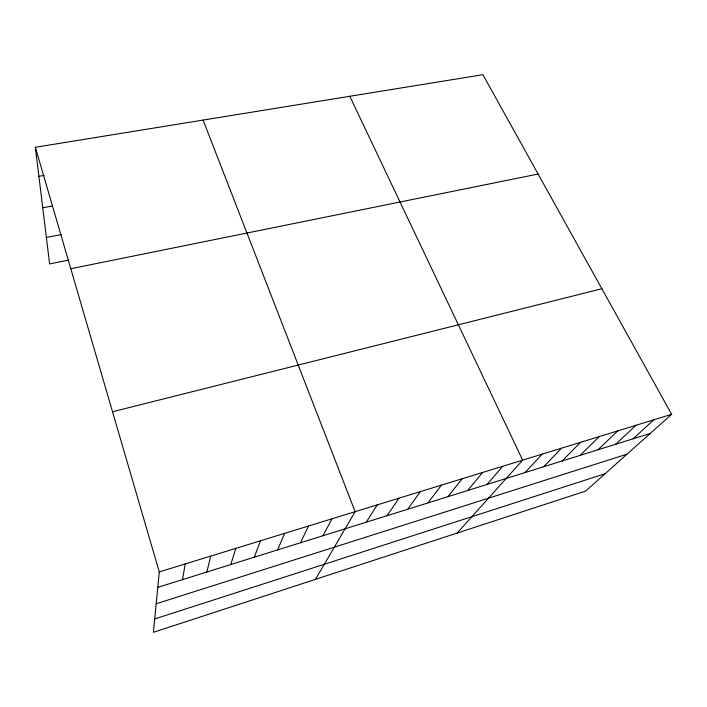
<?xml version="1.0" encoding="UTF-8"?>
<svg xmlns="http://www.w3.org/2000/svg" width="707" height="707" viewBox="0 0 707 707"><rect width="100%" height="100%" fill="white"/><g stroke="black" fill="none" stroke-linecap="round" stroke-linejoin="round"><path stroke-width="1.06" d="M35.35 147.286L159.278 571.928L153.419 632.305L585.679 491.073L671.65 414.311L482.908 74.695L35.35 147.286L49.614 263.914L68.128 260.211M182.521 579.616L185.216 563.947M206.859 572.007L210.713 556.1M230.818 564.522L235.785 548.385M254.396 557.16L260.45 540.802M277.604 549.905L284.7 533.343M300.448 542.764L308.561 525.999M322.949 535.738L332.043 518.779M315.472 579.36L355.144 511.674L203.095 120.075M366.27 522.19L377.211 504.886M387.144 515.668L398.942 498.196M407.709 509.243L420.347 491.612M427.974 502.916L441.424 485.135M447.946 496.668L462.184 478.745M467.645 490.517L482.642 472.453M487.061 484.445L502.801 466.249M457.173 533.06L522.659 460.142L349.806 96.285M525.08 472.568L542.225 454.124M543.692 466.753L561.517 448.185M562.056 461.008L580.527 442.343M580.164 455.352L599.271 436.572M598.025 449.767L617.75 430.89M615.647 444.261L635.964 425.287M633.039 438.826L653.931 419.755M154.709 618.97L605.13 473.699M156.185 603.769L626.985 454.194M157.785 587.349L650.193 433.462M159.278 571.928L671.65 414.311M112.528 411.748L601.86 288.73M70.788 268.731L538.124 174.037M46.37 237.446L61.385 234.574M42.747 207.77L52.3 206.029M38.903 176.308L44.179 175.407"/></g></svg>
